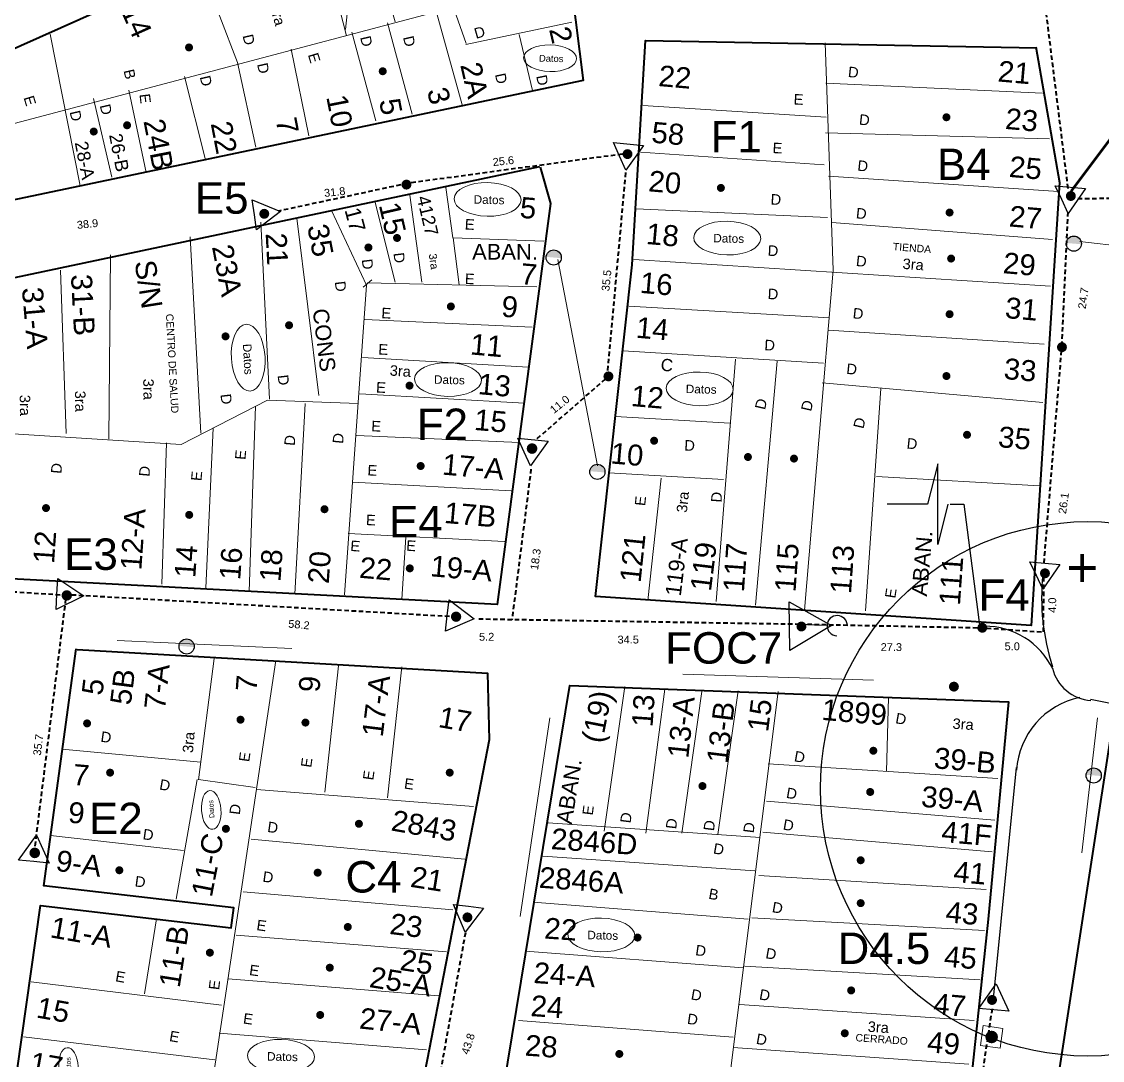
# Model space of a CAD drawing. Header units: millimetres. Extents: x -3867 to -351, y 1591 to 3666.
# Drawn here: x -718.8 to -598.5, y 1834.8 to 1950.4 of the extents above; entities that cross this region are included whole.
import ezdxf

# ---------------------------------------------------------------- set-up
doc = ezdxf.new("R2010")
doc.units = ezdxf.units.MM
doc.linetypes.add('TLSIGC_002', pattern=[0.8, 0.5, -0.3])
doc.linetypes.add('TLSIGC_004', pattern=[7, 4, -1, 1, -1])
for name, color, linetype, lineweight in [('CABLE EXISTENTE AEREO SECUNDARIO', 82, 'TLSIGC_002', 40), ('CANALIZACION P.V.C. ALIGERADA EXISTENTE', 132, 'Continuous', 30), ('CASETA TELEFONICA LADATEL', 82, 'Continuous', 15), ('CLASIFICACION TIPO COMERCIAL TERCERA', 5, 'Continuous', 9), ('CLASIFICACION TIPO RESIDENCIAL B', 156, 'Continuous', 9), ('CLASIFICACION TIPO RESIDENCIAL C', 156, 'Continuous', 9), ('CLASIFICACION TIPO RESIDENCIAL D', 5, 'Continuous', 9), ('CLASIFICACION TIPO RESIDENCIAL E', 156, 'Continuous', 9), ('CLIENTES EXISTENTES DE DATOS', 7, 'Continuous', 13), ('CLIENTES RESIDENCIALES E', 82, 'TLSIGC_004', 9), ('DETALLES DE EDIFICIOS', 160, 'Continuous', 5), ('GAZAS EXISTENTES', 92, 'Continuous', 50), ('LINEAS DE ENERGIA DE BAJA TENSION', 102, 'TLSIGC_014', 20), ('LOTIFICACION 2003', 252, 'Continuous', 15), ('MEDIDAS ENTRE POSTES', 82, 'Continuous', 5), ('NUMEROS OFICIALES', 3, 'Continuous', 5), ('PLANIMETRIA 2004', 10, 'Continuous', 40), ('PLANO DE DETALLES', 253, 'Continuous', 30), ('POSTE DE ENERGIA ELECTRICA', 82, 'Continuous', 30), ('POSTES EXISTENTES SECUNDARIOS', 82, 'Continuous', 30), ('RESERVAS EXISTENTES SECUNDARIAS', 82, 'Continuous', 30), ('RESERVAS PROYECTADAS SECUNDARIAS', 1, 'Continuous', 60), ('RETENIDAS CON ANCLA EXISTENTESSECUNDARIAS', 82, 'Continuous', 30), ('TERMINAL EXISTENTE EN POSTE', 82, 'Continuous', 30)]:
    doc.layers.add(name, color=color, linetype=linetype, lineweight=lineweight)
doc.styles.get("Standard").update_dxf_attribs({"font": 'arial.ttf'})
doc.linetypes.add('TLSIGC_014', pattern='A,8,["\\\\\\",Standard,S=1,R=0,X=-1,Y=-0.5],1', length=9)

# ---------------------------------------------------------------- blocks, each defined once
blk = doc.blocks.new('G$C68750D7C')
at = {"layer": 'CLIENTES EXISTENTES DE DATOS'}
blk.add_ellipse((4.88, 2.45), major_axis=(4.88, 0.02), ratio=0.5027, dxfattribs=at)
at = {"layer": 'CLIENTES EXISTENTES DE DATOS', "insert": (2.85, 3.02), "char_height": 1.231, "width": 5.0142, "attachment_point": 1}
blk.add_mtext('Datos', dxfattribs=at)

msp = doc.modelspace()

# ---------------------------------------------------------------- hatches: boundary and pattern name
at = {"layer": 'CASETA TELEFONICA LADATEL'}
h = msp.add_hatch(color=256, dxfattribs=at)
edge = h.paths.add_edge_path()
edge.add_arc((-610.86, 1837.45), 0.701, 0, 360)
at = {"layer": 'CLIENTES RESIDENCIALES E'}
h = msp.add_hatch(color=256, dxfattribs=at)
edge = h.paths.add_edge_path()
edge.add_arc((-700.15, 1947.55), 0.448, 0, 360)
h = msp.add_hatch(color=256, dxfattribs=at)
edge = h.paths.add_edge_path()
edge.add_arc((-678.6, 1944.9), 0.448, 0, 360)
h = msp.add_hatch(color=256, dxfattribs=at)
edge = h.paths.add_edge_path()
edge.add_arc((-707.04, 1938.89), 0.448, 0, 360)
h = msp.add_hatch(color=256, dxfattribs=at)
edge = h.paths.add_edge_path()
edge.add_arc((-615.89, 1939.78), 0.448, 0, 360)
h = msp.add_hatch(color=256, dxfattribs=at)
edge = h.paths.add_edge_path()
edge.add_arc((-710.75, 1938.19), 0.448, 0, 360)
h = msp.add_hatch(color=256, dxfattribs=at)
edge = h.paths.add_edge_path()
edge.add_arc((-640.98, 1931.92), 0.448, 0, 360)
h = msp.add_hatch(color=256, dxfattribs=at)
edge = h.paths.add_edge_path()
edge.add_arc((-615.54, 1929.18), 0.448, 0, 360)
h = msp.add_hatch(color=256, dxfattribs=at)
edge = h.paths.add_edge_path()
edge.add_arc((-677.01, 1926.35), 0.448, 0, 360)
h = msp.add_hatch(color=256, dxfattribs=at)
edge = h.paths.add_edge_path()
edge.add_arc((-680.19, 1925.29), 0.448, 0, 360)
h = msp.add_hatch(color=256, dxfattribs=at)
edge = h.paths.add_edge_path()
edge.add_arc((-615.37, 1924.06), 0.448, 0, 360)
h = msp.add_hatch(color=256, dxfattribs=at)
edge = h.paths.add_edge_path()
edge.add_arc((-671.02, 1918.73), 0.448, 0, 360)
h = msp.add_hatch(color=256, dxfattribs=at)
edge = h.paths.add_edge_path()
edge.add_arc((-615.54, 1917.87), 0.448, 0, 360)
h = msp.add_hatch(color=256, dxfattribs=at)
edge = h.paths.add_edge_path()
edge.add_arc((-689.02, 1916.64), 0.448, 0, 360)
h = msp.add_hatch(color=256, dxfattribs=at)
edge = h.paths.add_edge_path()
edge.add_arc((-696.09, 1915.4), 0.448, 0, 360)
h = msp.add_hatch(color=256, dxfattribs=at)
edge = h.paths.add_edge_path()
edge.add_arc((-615.89, 1910.99), 0.448, 0, 360)
h = msp.add_hatch(color=256, dxfattribs=at)
edge = h.paths.add_edge_path()
edge.add_arc((-675.62, 1909.92), 0.448, 0, 360)
h = msp.add_hatch(color=256, dxfattribs=at)
edge = h.paths.add_edge_path()
edge.add_arc((-613.6, 1904.45), 0.448, 0, 360)
h = msp.add_hatch(color=256, dxfattribs=at)
edge = h.paths.add_edge_path()
edge.add_arc((-648.41, 1903.79), 0.448, 0, 360)
h = msp.add_hatch(color=256, dxfattribs=at)
edge = h.paths.add_edge_path()
edge.add_arc((-637.97, 1901.98), 0.448, 0, 360)
h = msp.add_hatch(color=256, dxfattribs=at)
edge = h.paths.add_edge_path()
edge.add_arc((-632.85, 1901.8), 0.448, 0, 360)
h = msp.add_hatch(color=256, dxfattribs=at)
edge = h.paths.add_edge_path()
edge.add_arc((-674.38, 1900.98), 0.448, 0, 360)
h = msp.add_hatch(color=256, dxfattribs=at)
edge = h.paths.add_edge_path()
edge.add_arc((-716.06, 1896.3), 0.448, 0, 360)
h = msp.add_hatch(color=256, dxfattribs=at)
edge = h.paths.add_edge_path()
edge.add_arc((-685.08, 1896.17), 0.448, 0, 360)
h = msp.add_hatch(color=256, dxfattribs=at)
edge = h.paths.add_edge_path()
edge.add_arc((-700.13, 1895.54), 0.448, 0, 360)
h = msp.add_hatch(color=256, dxfattribs=at)
edge = h.paths.add_edge_path()
edge.add_arc((-675.59, 1889.59), 0.448, 0, 360)
h = msp.add_hatch(color=256, dxfattribs=at)
edge = h.paths.add_edge_path()
edge.add_arc((-711.49, 1872.34), 0.448, 0, 360)
h = msp.add_hatch(color=256, dxfattribs=at)
edge = h.paths.add_edge_path()
edge.add_arc((-694.42, 1872.75), 0.448, 0, 360)
h = msp.add_hatch(color=256, dxfattribs=at)
edge = h.paths.add_edge_path()
edge.add_arc((-687.2, 1872.43), 0.448, 0, 360)
h = msp.add_hatch(color=256, dxfattribs=at)
edge = h.paths.add_edge_path()
edge.add_arc((-624.02, 1869.3), 0.448, 0, 360)
h = msp.add_hatch(color=256, dxfattribs=at)
edge = h.paths.add_edge_path()
edge.add_arc((-708.93, 1866.86), 0.448, 0, 360)
h = msp.add_hatch(color=256, dxfattribs=at)
edge = h.paths.add_edge_path()
edge.add_arc((-671.15, 1866.86), 0.448, 0, 360)
h = msp.add_hatch(color=256, dxfattribs=at)
edge = h.paths.add_edge_path()
edge.add_arc((-643.03, 1865.37), 0.448, 0, 360)
h = msp.add_hatch(color=256, dxfattribs=at)
edge = h.paths.add_edge_path()
edge.add_arc((-624.37, 1864.71), 0.448, 0, 360)
h = msp.add_hatch(color=256, dxfattribs=at)
edge = h.paths.add_edge_path()
edge.add_arc((-681.25, 1861.17), 0.448, 0, 360)
h = msp.add_hatch(color=256, dxfattribs=at)
edge = h.paths.add_edge_path()
edge.add_arc((-696.05, 1860.61), 0.448, 0, 360)
h = msp.add_hatch(color=256, dxfattribs=at)
edge = h.paths.add_edge_path()
edge.add_arc((-707.9, 1856), 0.448, 0, 360)
h = msp.add_hatch(color=256, dxfattribs=at)
edge = h.paths.add_edge_path()
edge.add_arc((-625.43, 1857.11), 0.448, 0, 360)
h = msp.add_hatch(color=256, dxfattribs=at)
edge = h.paths.add_edge_path()
edge.add_arc((-685.84, 1855.73), 0.448, 0, 360)
h = msp.add_hatch(color=256, dxfattribs=at)
edge = h.paths.add_edge_path()
edge.add_arc((-625.43, 1852.34), 0.448, 0, 360)
h = msp.add_hatch(color=256, dxfattribs=at)
edge = h.paths.add_edge_path()
edge.add_arc((-682.49, 1849.69), 0.448, 0, 360)
h = msp.add_hatch(color=256, dxfattribs=at)
edge = h.paths.add_edge_path()
edge.add_arc((-650.25, 1848.51), 0.448, 0, 360)
h = msp.add_hatch(color=256, dxfattribs=at)
edge = h.paths.add_edge_path()
edge.add_arc((-697.83, 1846.83), 0.448, 0, 360)
h = msp.add_hatch(color=256, dxfattribs=at)
edge = h.paths.add_edge_path()
edge.add_arc((-684.49, 1845.16), 0.448, 0, 360)
h = msp.add_hatch(color=256, dxfattribs=at)
edge = h.paths.add_edge_path()
edge.add_arc((-626.49, 1842.63), 0.448, 0, 360)
h = msp.add_hatch(color=256, dxfattribs=at)
edge = h.paths.add_edge_path()
edge.add_arc((-685.56, 1839.9), 0.448, 0, 360)
h = msp.add_hatch(color=256, dxfattribs=at)
edge = h.paths.add_edge_path()
edge.add_arc((-627.2, 1837.86), 0.448, 0, 360)
h = msp.add_hatch(color=256, dxfattribs=at)
edge = h.paths.add_edge_path()
edge.add_arc((-652.28, 1835.56), 0.448, 0, 360)
at = {"layer": 'POSTE DE ENERGIA ELECTRICA'}
for points in [[(-602.56, 1925.79), (-602.55, 1925.9), (-602.51, 1926.01), (-602.48, 1926.09), (-602.42, 1926.19), (-602.33, 1926.3), (-602.27, 1926.37), (-602.18, 1926.43), (-602.09, 1926.48), (-601.99, 1926.52), (-601.91, 1926.54), (-601.81, 1926.56), (-601.7, 1926.56), (-601.63, 1926.55), (-601.52, 1926.54), (-601.41, 1926.5), (-601.28, 1926.44), (-601.2, 1926.37), (-601.11, 1926.3), (-601.04, 1926.21), (-601, 1926.14), (-600.96, 1926.07), (-600.91, 1925.95), (-600.89, 1925.83), (-600.88, 1925.73), (-600.88, 1925.65)], [(-660.42, 1924.25), (-660.41, 1924.36), (-660.37, 1924.46), (-660.34, 1924.55), (-660.28, 1924.64), (-660.19, 1924.75), (-660.13, 1924.82), (-660.04, 1924.88), (-659.94, 1924.93), (-659.85, 1924.97), (-659.77, 1925), (-659.67, 1925.01), (-659.56, 1925.02), (-659.49, 1925.01), (-659.38, 1924.99), (-659.27, 1924.96), (-659.14, 1924.89), (-659.06, 1924.83), (-658.97, 1924.75), (-658.9, 1924.66), (-658.86, 1924.59), (-658.82, 1924.52), (-658.77, 1924.4), (-658.75, 1924.28), (-658.74, 1924.18), (-658.74, 1924.1)], [(-655.56, 1900.4), (-655.54, 1900.51), (-655.51, 1900.62), (-655.47, 1900.7), (-655.42, 1900.79), (-655.33, 1900.9), (-655.26, 1900.97), (-655.18, 1901.03), (-655.08, 1901.08), (-654.98, 1901.12), (-654.9, 1901.15), (-654.8, 1901.16), (-654.69, 1901.17), (-654.63, 1901.16), (-654.52, 1901.14), (-654.4, 1901.11), (-654.28, 1901.04), (-654.19, 1900.98), (-654.11, 1900.9), (-654.04, 1900.81), (-653.99, 1900.75), (-653.95, 1900.67), (-653.91, 1900.55), (-653.89, 1900.44), (-653.88, 1900.34), (-653.88, 1900.26)], [(-701.26, 1880.97), (-701.24, 1881.08), (-701.21, 1881.18), (-701.17, 1881.27), (-701.12, 1881.36), (-701.03, 1881.47), (-700.96, 1881.54), (-700.88, 1881.6), (-700.78, 1881.65), (-700.68, 1881.69), (-700.6, 1881.72), (-700.5, 1881.73), (-700.39, 1881.74), (-700.33, 1881.73), (-700.22, 1881.71), (-700.1, 1881.68), (-699.98, 1881.61), (-699.89, 1881.55), (-699.81, 1881.47), (-699.74, 1881.38), (-699.69, 1881.31), (-699.65, 1881.24), (-699.61, 1881.12), (-699.59, 1881), (-699.58, 1880.9), (-699.58, 1880.82)], [(-600.35, 1866.62), (-600.34, 1866.73), (-600.3, 1866.84), (-600.27, 1866.92), (-600.22, 1867.01), (-600.13, 1867.13), (-600.06, 1867.19), (-599.97, 1867.26), (-599.88, 1867.31), (-599.78, 1867.34), (-599.7, 1867.37), (-599.6, 1867.39), (-599.49, 1867.39), (-599.42, 1867.38), (-599.31, 1867.37), (-599.2, 1867.33), (-599.08, 1867.27), (-598.99, 1867.2), (-598.91, 1867.13), (-598.83, 1867.04), (-598.79, 1866.97), (-598.75, 1866.9), (-598.71, 1866.78), (-598.68, 1866.66), (-598.67, 1866.56), (-598.67, 1866.48)]]:
    msp.add_hatch(color=256, dxfattribs=at).paths.add_polyline_path(points)
at = {"layer": 'POSTES EXISTENTES SECUNDARIOS'}
h = msp.add_hatch(color=256, dxfattribs=at)
edge = h.paths.add_edge_path()
edge.add_arc((-651.37, 1935.68), 0.556, 0, 360)
h = msp.add_hatch(color=256, dxfattribs=at)
edge = h.paths.add_edge_path()
edge.add_arc((-675.96, 1932.29), 0.556, 0, 360)
h = msp.add_hatch(color=256, dxfattribs=at)
edge = h.paths.add_edge_path()
edge.add_arc((-602.05, 1931.02), 0.556, 0, 360)
h = msp.add_hatch(color=256, dxfattribs=at)
edge = h.paths.add_edge_path()
edge.add_arc((-691.78, 1929.04), 0.556, 0, 360)
h = msp.add_hatch(color=256, dxfattribs=at)
edge = h.paths.add_edge_path()
edge.add_arc((-603.04, 1914.2), 0.556, 0, 360)
h = msp.add_hatch(color=256, dxfattribs=at)
edge = h.paths.add_edge_path()
edge.add_arc((-653.49, 1910.95), 0.556, 0, 360)
h = msp.add_hatch(color=256, dxfattribs=at)
edge = h.paths.add_edge_path()
edge.add_arc((-661.99, 1902.92), 0.594, 0, 360)
h = msp.add_hatch(color=256, dxfattribs=at)
edge = h.paths.add_edge_path()
edge.add_arc((-604.93, 1889.04), 0.556, 0, 360)
h = msp.add_hatch(color=256, dxfattribs=at)
edge = h.paths.add_edge_path()
edge.add_arc((-713.75, 1886.58), 0.582, 0, 360)
h = msp.add_hatch(color=256, dxfattribs=at)
edge = h.paths.add_edge_path()
edge.add_arc((-670.44, 1884.21), 0.576, 0, 360)
h = msp.add_hatch(color=256, dxfattribs=at)
edge = h.paths.add_edge_path()
edge.add_arc((-632.02, 1883.12), 0.556, 0, 360)
h = msp.add_hatch(color=256, dxfattribs=at)
edge = h.paths.add_edge_path()
edge.add_arc((-611.9, 1882.98), 0.556, 0, 360)
h = msp.add_hatch(color=256, dxfattribs=at)
edge = h.paths.add_edge_path()
edge.add_arc((-615.06, 1876.43), 0.556, 0, 360)
h = msp.add_hatch(color=256, dxfattribs=at)
edge = h.paths.add_edge_path()
edge.add_arc((-717.31, 1857.93), 0.594, 0, 360)
h = msp.add_hatch(color=256, dxfattribs=at)
edge = h.paths.add_edge_path()
edge.add_arc((-669.18, 1850.76), 0.556, 0, 360)
h = msp.add_hatch(color=256, dxfattribs=at)
edge = h.paths.add_edge_path()
edge.add_arc((-610.82, 1841.57), 0.556, 0, 360)

# ---------------------------------------------------------------- linework, layer by layer
at = {"layer": 'CABLE EXISTENTE AEREO SECUNDARIO'}
for p, q in [((-601.28, 1930.73), (-588.88, 1930.89)), ((-662.11, 1900.64), (-664.23, 1883.82)), ((-713.7, 1886.57), (-768.52, 1890.03)), ((-717.36, 1857.9), (-713.78, 1886.71)), ((-670.39, 1884.18), (-713.93, 1886.66))]:
    msp.add_line(p, q, dxfattribs=at)
for points in [[(-602.35, 1931.87), (-605.88, 1960.27), (-609.13, 1988.53), (-612.51, 2011.56), (-617.74, 2031.63)], [(-651.94, 1935.68), (-675.82, 1932.43), (-690.23, 1929.33)], [(-661.41, 1904.03), (-653.64, 1910.82), (-651.51, 1933.99)], [(-605.03, 1890.19), (-603.04, 1914.34), (-602.35, 1929.33)], [(-611.41, 1882.94), (-605.1, 1882.51), (-605.05, 1888.7)], [(-667.92, 1883.97), (-632.16, 1883.39), (-612.09, 1882.98)], [(-677.09, 1807.65), (-675.54, 1814.73), (-669.32, 1849.35)], [(-610.82, 1840.58), (-617.74, 1795.08), (-623.68, 1762.58)]]:
    msp.add_lwpolyline(points, dxfattribs=at)
at = {"layer": 'CANALIZACION P.V.C. ALIGERADA EXISTENTE'}
for p, q in [((-587.43, 1872.49), (-599.86, 1874.99)), ((-608.13, 1867.44), (-610.68, 1841.72))]:
    msp.add_line(p, q, dxfattribs=at)
for centre, radius, start, end in [((-580.55, 1886.29), 24.75, 174, 198), ((-611.67, 1874.7), 8.46, 26, 90), ((-599.48, 1879.63), 4.76, 194, 266), ((-599.2, 1866.5), 8.93, 102, 176)]:
    msp.add_arc(centre, radius, start, end, dxfattribs=at)
at = {"layer": 'CASETA TELEFONICA LADATEL'}
msp.add_lwpolyline([(-609.91, 1836.19), (-609.6, 1838.39), (-611.79, 1838.71), (-612.11, 1836.51), (-609.91, 1836.19)], dxfattribs=at)
at = {"layer": 'LINEAS DE ENERGIA DE BAJA TENSION'}
for p, q in [((-601.06, 1925.95), (-581.18, 1923.73)), ((-654.71, 1900.99), (-659.13, 1923.95)), ((-708.15, 1881.57), (-688.72, 1880.68)), ((-645.22, 1877.81), (-624.02, 1877.15)), ((-663.32, 1850.87), (-660.02, 1872.95)), ((-599.07, 1872.95), (-600.83, 1857.93))]:
    msp.add_line(p, q, dxfattribs=at)
at = {"layer": 'LOTIFICACION 2003'}
for p, q in [((-675.74, 1966.07), (-669.31, 1948)), ((-681.16, 1964.02), (-682.74, 1949.54)), ((-680.98, 1964.38), (-677.23, 1950.39)), ((-685.93, 1961.83), (-682.63, 1948.84)), ((-675.31, 1940.13), (-678.08, 1950.29)), ((-657.56, 1950.38), (-669.34, 1947.89)), ((-712.27, 1932.15), (-715.58, 1949.03)), ((-682.04, 1949.24), (-679.36, 1939.37)), ((-686.81, 1937.72), (-688.78, 1947.35)), ((-700.66, 1944.31), (-698.3, 1935.03)), ((-605.21, 1942.46), (-629.3, 1943.58)), ((-710.76, 1941.85), (-708.73, 1933.13)), ((-704.91, 1933.64), (-706.85, 1942.79)), ((-629.26, 1939.8), (-649.65, 1941.09)), ((-629.33, 1938.04), (-604.42, 1937.37)), ((-649.91, 1935.89), (-629.48, 1934.49)), ((-603.41, 1931.52), (-629, 1933.24)), ((-675.58, 1931.1), (-674.26, 1921.42)), ((-679.49, 1930.46), (-677.23, 1921.42)), ((-688.15, 1928.57), (-685.71, 1908.84)), ((-629.13, 1928.62), (-650.42, 1929.58)), ((-691.21, 1908.42), (-692.17, 1928.11)), ((-628.63, 1928.07), (-604.09, 1926.18)), ((-700.02, 1926.49), (-698.84, 1904.63)), ((-709.07, 1903.96), (-708.89, 1924.46)), ((-604.32, 1920.97), (-650.65, 1923.95)), ((-714.43, 1922.77), (-713.83, 1904.6)), ((-679.8, 1921.68), (-680.76, 1920.86)), ((-680.32, 1921.35), (-661.44, 1920.93)), ((-651.21, 1918.78), (-628.91, 1917.48)), ((-661.98, 1916.41), (-680.61, 1917.27)), ((-629.01, 1916.09), (-605.02, 1914.54)), ((-680.85, 1913.06), (-662.42, 1911.97)), ((-651.86, 1913.81), (-629.55, 1912.42)), ((-641.52, 1885.9), (-639.35, 1912.85)), ((-634.71, 1912.64), (-637.13, 1885.49)), ((-605.15, 1908.05), (-629.7, 1910.25)), ((-623.19, 1909.6), (-624.91, 1884.87)), ((-681.13, 1908.99), (-662.83, 1907.97)), ((-693.47, 1887.03), (-692.75, 1907.64)), ((-688.37, 1886.71), (-687.24, 1907.94)), ((-639.97, 1905.76), (-652.69, 1906.49)), ((-698.27, 1887.43), (-697.45, 1905.18)), ((-702.64, 1903.56), (-703.17, 1887.82)), ((-663.37, 1903.61), (-681.52, 1904.38)), ((-640.71, 1899.47), (-653.43, 1900.2)), ((-623.67, 1899.81), (-605.53, 1898.77)), ((-681.94, 1899.17), (-664.3, 1898.22)), ((-647.63, 1899.63), (-649.12, 1886)), ((-665.04, 1892.56), (-682.44, 1893.46)), ((-699.09, 1866.06), (-697.34, 1879.57)), ((-690.51, 1879.32), (-697.57, 1832.13)), ((-683.52, 1878.75), (-685.06, 1864.69)), ((-678.08, 1864.04), (-676.47, 1878.65)), ((-653.98, 1860.34), (-651.65, 1876.43)), ((-647.23, 1876.16), (-649.32, 1860.12)), ((-645.32, 1860.12), (-643.1, 1875.89)), ((-634.6, 1875.89), (-641.94, 1817.48)), ((-639.05, 1875.95), (-641.32, 1859.97)), ((-698.84, 1868.01), (-714.27, 1869.49)), ((-610.18, 1866.21), (-635.73, 1867.85)), ((-699.23, 1866.09), (-701.59, 1852.78)), ((-692.8, 1865.21), (-699.09, 1866.09)), ((-692.66, 1864.97), (-668.5, 1863.09)), ((-635.92, 1863.69), (-610.51, 1861.57)), ((-636.61, 1859.66), (-660.21, 1861.27)), ((-610.8, 1858.04), (-636.33, 1860.24)), ((-700.75, 1858.19), (-715.55, 1859.85)), ((-669.45, 1857.23), (-693.23, 1859.46)), ((-637.2, 1855.95), (-660.8, 1857.57)), ((-636.76, 1855.43), (-611.47, 1853.87)), ((-694.12, 1853.6), (-670.79, 1851.59)), ((-637.96, 1850.56), (-661.87, 1852.44)), ((-703.76, 1850.6), (-705.12, 1842.24)), ((-611.67, 1849.3), (-637.54, 1850.72)), ((-671.5, 1846.92), (-694.89, 1848.76)), ((-638.5, 1845.16), (-662.71, 1846.98)), ((-638.34, 1845.31), (-612.15, 1843.82)), ((-717.71, 1843.59), (-696.54, 1840.98)), ((-695.78, 1843.91), (-672.37, 1842.01)), ((-612.8, 1839.28), (-638.93, 1841.05)), ((-639.63, 1837.41), (-663.49, 1839.28)), ((-697.28, 1834.9), (-718.55, 1837.46)), ((-673.72, 1836.01), (-696.81, 1837.88)), ((-639.63, 1836.26), (-613.41, 1834.41))]:
    msp.add_line(p, q, dxfattribs=at)
for points in [[(-658.05, 1955.41), (-721.47, 1938.6), (-722.17, 1938.8)], [(-692.71, 1936.46), (-694.75, 1945.87), (-698.67, 1956.14)], [(-672.65, 1951.57), (-669.77, 1941.15)], [(-663.43, 1948.98), (-661.95, 1942.77)], [(-631.68, 1884.92), (-628.49, 1922.75), (-629.4, 1948.05)], [(-670.81, 1926.36), (-671.59, 1931.98), (-671.56, 1931.98)], [(-682.86, 1886.63), (-680.4, 1921.1), (-684.29, 1929.42)], [(-660.69, 1925.99), (-670.76, 1926.36), (-670.09, 1921.14)], [(-681.32, 1907.94), (-691.43, 1908.29), (-701.04, 1903.38), (-720.31, 1904.6), (-720.56, 1898.74), (-739.01, 1898.87), (-739.33, 1889.51)], [(-676.47, 1886.15), (-676.04, 1893.06)], [(-622.55, 1866.99), (-622.32, 1875.22)]]:
    msp.add_lwpolyline(points, dxfattribs=at)
at = {"layer": 'PLANIMETRIA 2004'}
for points in [[(-659.67, 1970.6), (-656.31, 1943.86), (-733.59, 1927.65), (-728.05, 1941.5), (-723.04, 1945.92), (-695.34, 1958.29), (-668.64, 1969.74), (-659.77, 1970.69)], [(-605.96, 1947.62), (-603.33, 1932.54), (-606.46, 1883.25), (-654.92, 1886.46), (-650.86, 1923.35), (-649.36, 1948.34), (-605.82, 1947.49)], [(-661.08, 1934.22), (-659.92, 1930.17), (-665.88, 1885.57), (-748.76, 1889.96), (-738.52, 1917.95), (-661.12, 1934.3)], [(-712.58, 1880.55), (-666.93, 1877.91), (-666.77, 1870.5), (-678.52, 1809.83), (-716.13, 1815.84), (-721.4, 1819.05), (-716.66, 1852.06), (-695.46, 1849.58), (-695.16, 1851.82), (-716.31, 1854.27), (-712.7, 1880.63)], [(-619.69, 1792.82), (-670.91, 1806.25), (-668.77, 1819.73), (-667.18, 1819.55), (-657.79, 1876.56), (-608.97, 1874.73), (-611.25, 1850.57), (-613.36, 1830.68), (-619.35, 1792.82)], [(-587.82, 1784.03), (-610.05, 1789.97), (-597.35, 1872.54), (-568.37, 1868.01), (-558.42, 1866.14)]]:
    msp.add_lwpolyline(points, dxfattribs=at)
at = {"layer": 'PLANO DE DETALLES'}
msp.add_circle((-600.18, 1865.06), 29.73, dxfattribs=at)
at = {"layer": 'POSTE DE ENERGIA ELECTRICA'}
for centre in [(-601.72, 1925.72), (-659.58, 1924.17), (-654.72, 1900.33), (-700.42, 1880.9), (-599.51, 1866.55)]:
    msp.add_circle(centre, 0.843, dxfattribs=at)
at = {"layer": 'RESERVAS EXISTENTES SECUNDARIAS'}
for points in [[(-615.73, 1896.73), (-616.83, 1892.26), (-616.83, 1901.22), (-617.98, 1896.75), (-622.48, 1896.75)], [(-615.47, 1896.73), (-613.95, 1896.73), (-612.17, 1883)]]:
    msp.add_lwpolyline(points, dxfattribs=at)
at = {"layer": 'RESERVAS PROYECTADAS SECUNDARIAS'}
msp.add_lwpolyline([(-586.74, 1946.82), (-590.56, 1946.82), (-602, 1931.57)], dxfattribs=at)
at = {"layer": 'RETENIDAS CON ANCLA EXISTENTESSECUNDARIAS'}
msp.add_line((-629.17, 1883.24), (-631.97, 1883.33), dxfattribs=at)
msp.add_arc((-628.04, 1883.21), 1.13, 0, 267, dxfattribs=at)
at = {"layer": 'TERMINAL EXISTENTE EN POSTE'}
for points in [[(-652.93, 1936.98), (-649.59, 1936.63), (-651.56, 1933.9), (-652.25, 1935.45), (-652.93, 1936.98)], [(-603.79, 1932.14), (-600.43, 1931.87), (-602.34, 1929.09), (-603.07, 1930.62), (-603.79, 1932.14)], [(-693.11, 1930.58), (-689.99, 1929.31), (-692.64, 1927.24), (-692.88, 1928.91), (-693.11, 1930.58)], [(-663.58, 1904.06), (-660.2, 1903.76), (-662.15, 1900.98), (-662.87, 1902.52), (-663.58, 1904.06)], [(-606.61, 1890.3), (-603.26, 1890.03), (-605.16, 1887.26), (-605.89, 1888.78), (-606.61, 1890.3)], [(-714.73, 1888.45), (-711.87, 1886.55), (-714.94, 1885.01), (-714.84, 1886.73), (-714.73, 1888.45)], [(-671.2, 1886.07), (-668.43, 1883.97), (-671.63, 1882.61), (-671.42, 1884.34), (-671.2, 1886.07)], [(-633.4, 1885.87), (-628.69, 1883.25), (-633.3, 1880.46), (-633.36, 1883.17), (-633.4, 1885.87)], [(-719.12, 1857.14), (-717.12, 1859.91), (-715.72, 1856.8), (-717.42, 1856.97), (-719.12, 1857.14)], [(-667.39, 1851.78), (-669.42, 1849.1), (-670.73, 1852.19), (-669.06, 1851.99), (-667.39, 1851.78)], [(-612.3, 1840.62), (-610.37, 1843.38), (-608.94, 1840.33), (-610.63, 1840.47), (-612.3, 1840.62)]]:
    msp.add_lwpolyline(points, dxfattribs=at)

# ---------------------------------------------------------------- block references
at = {"layer": 'CLIENTES EXISTENTES DE DATOS', "lineweight": 40, "ltscale": 8}
for p, xscale, yscale, zscale, rotation in [((-662.97, 1944.94), 0.604041920647208, 0.604041920647208, 0.604041920647208, 358.6081420041148), ((-670.71, 1928.86), 0.7639564443638056, 0.7639564443638056, 0.7639564443638056, 358.6081420041148), ((-644.05, 1924.56), 0.7639564443638056, 0.7639564443638056, 0.7639564443638056, 358.6081420041148), ((-675.12, 1908.82), 0.7639564443638056, 0.7639564443638056, 0.7639564443638056, 358.6081420041148), ((-647.11, 1907.78), 0.7639564443638056, 0.7639564443638056, 0.7639564443638056, 358.6081420041148), ((-696.44, 1860.63), 0.4430519435340305, 0.4430519435340305, 0.4430519435340305, 94.1095480244883), ((-658.06, 1847.02), 0.7639564443638056, 0.7639564443638056, 0.7639564443638056, 358.6081420041148), ((-693.69, 1833.52), 0.7639564443638056, 0.7639564443638056, 0.7639564443638056, 358.6081420041148), ((-712.31, 1832.02), 0.4430519435340305, 0.4430519435340305, 0.4430519435340305, 94.1095480244883)]:
    msp.add_blockref('G$C68750D7C', p, dxfattribs=dict(at, xscale=xscale, yscale=yscale, zscale=zscale, rotation=rotation))
at = {"layer": 'GAZAS EXISTENTES', "lineweight": 40, "ltscale": 8, "xscale": 0.7639564443638057, "yscale": 0.7639564443638057, "zscale": 0.7639564443638057, "rotation": 273.1221304621167}
msp.add_blockref('G$C68750D7C', (-695.64, 1916.65), dxfattribs=at)

# ---------------------------------------------------------------- texts
at = {"layer": 'CABLE EXISTENTE AEREO SECUNDARIO'}
msp.add_text('+', height=4.37, dxfattribs=at).set_placement((-602.57, 1887.51))
at = {"layer": 'CLASIFICACION TIPO COMERCIAL TERCERA'}
for height, rotation, p in [(1.165, 286, (-691.18, 1952.12)), (0.874, 278, (-673.48, 1924.55)), (1.165, 355.6133, (-620.8, 1922.92)), (1.165, 355.9666, (-677.85, 1911.05)), (1.165, 271, (-705.25, 1910.68)), (1.165, 271, (-712.84, 1909.35)), (1.165, 271, (-718.99, 1908.89)), (1.165, 84, (-644.77, 1895.74)), (1.165, 356.311, (-615.24, 1871.75)), (1.165, 85, (-699.72, 1869.01)), (1.165, 355.9666, (-624.68, 1838.04))]:
    msp.add_text('3ra', height=height, rotation=rotation, dxfattribs=at).set_placement(p)
at = {"layer": 'CLASIFICACION TIPO RESIDENCIAL B'}
for rotation, p in [(283, (-707.44, 1944.97)), (350, (-642.42, 1852.84))]:
    msp.add_text('B', height=1.17, rotation=rotation, dxfattribs=at).set_placement(p)
at = {"layer": 'CLASIFICACION TIPO RESIDENCIAL C'}
msp.add_text('C', height=1.36, rotation=354.5571, dxfattribs=at).set_placement((-647.73, 1911.6))
at = {"layer": 'CLASIFICACION TIPO RESIDENCIAL D'}
for rotation, p in [(283, (-694.2, 1948.86)), (16, (-668.23, 1948.5)), (283, (-681.12, 1948.68)), (283, (-676.35, 1948.68)), (283, (-692.59, 1945.68)), (354, (-626.89, 1944.27)), (283, (-698.96, 1944.27)), (282, (-666.12, 1944.55)), (282, (-661.54, 1944.36)), (283, (-710.09, 1941.09)), (283, (-713.44, 1940.38)), (354, (-625.66, 1938.97)), (354, (-625.84, 1933.85)), (357, (-635.48, 1930.08)), (354, (-626, 1928.55)), (357, (-635.8, 1924.38)), (277, (-680.94, 1923.95)), (277, (-677.41, 1924.66)), (354, (-626, 1923.24)), (277, (-683.94, 1921.48)), (357, (-635.8, 1919.56)), (354, (-626.36, 1917.42)), (357, (-636.17, 1913.87)), (354, (-627.07, 1911.24)), (277, (-690.3, 1911.06)), (277, (-696.66, 1908.94)), (77, (-636.08, 1907.17)), (77, (-630.95, 1906.99)), (77, (-625.13, 1905.06)), (85, (-683.02, 1903.42)), (85, (-688.4, 1903.19)), (357, (-645.08, 1902.71)), (354, (-620.36, 1902.94)), (85, (-714.36, 1900.08)), (85, (-704.56, 1899.76)), (86, (-640.92, 1896.89)), (350, (-621.63, 1872.37)), (352, (-710.04, 1870.31)), (350, (-632.9, 1868.14)), (350, (-703.51, 1865)), (350, (-633.78, 1864.07)), (83, (-694.51, 1862.13)), (83, (-651.03, 1861.19)), (352, (-691.49, 1860.27)), (83, (-645.96, 1860.53)), (83, (-641.76, 1860.32)), (83, (-637.34, 1860.09)), (350, (-634.14, 1860.54)), (352, (-705.35, 1859.46)), (350, (-641.9, 1857.88)), (352, (-706.24, 1854.22)), (352, (-692.02, 1854.74)), (350, (-635.36, 1851.35)), (352, (-643.88, 1846.56)), (350, (-636.08, 1846.23)), (350, (-644.38, 1841.64)), (350, (-636.78, 1841.64)), (352, (-644.79, 1838.92)), (350, (-637.13, 1836.7))]:
    msp.add_text('D', height=1.17, rotation=rotation, dxfattribs=at).set_placement(p)
at = {"layer": 'CLASIFICACION TIPO RESIDENCIAL E'}
for rotation, p in [(287, (-686.94, 1946.74)), (287, (-718.57, 1941.97)), (277, (-705.67, 1942.33)), (357, (-632.92, 1941.21)), (357, (-635.26, 1935.8)), (357, (-669.5, 1927.3)), (357, (-669.49, 1921.24)), (357, (-678.78, 1917.43)), (357, (-679.12, 1913.39)), (357, (-679.37, 1909.16)), (357, (-679.9, 1904.85)), (85, (-693.88, 1901.63)), (357, (-680.33, 1899.94)), (85, (-698.77, 1899.27)), (84, (-649.41, 1896.49)), (357, (-680.49, 1894.41)), (356, (-682.24, 1891.53)), (356, (-676.02, 1891.56)), (81, (-621.59, 1886.2)), (82, (-693.46, 1868)), (82, (-686.56, 1867.37)), (82, (-679.66, 1865.96)), (352, (-676.28, 1865.1)), (83, (-655.24, 1862.07)), (352, (-692.7, 1849.35)), (350, (-708.41, 1843.66)), (352, (-693.51, 1844.35)), (83, (-696.81, 1842.63)), (352, (-694.19, 1838.96)), (350, (-702.41, 1837.01))]:
    msp.add_text('E', height=1.17, rotation=rotation, dxfattribs=at).set_placement(p)
at = {"layer": 'DETALLES DE EDIFICIOS'}
for s, height, rotation, p in [('TIENDA', 0.834, 355.6133, (-621.88, 1924.99)), ('CENTRO DE SALUD', 0.8345, 273.1115, (-702.73, 1917.89)), ('CERRADO', 0.834, 355.9666, (-626.03, 1836.98))]:
    msp.add_text(s, height=height, rotation=rotation, dxfattribs=at).set_placement(p)
at = {"layer": 'MEDIDAS ENTRE POSTES'}
for s, rotation, p in [('25.6', 6, (-666.32, 1934.35)), ('31.8', 6, (-685.08, 1930.91)), ('38.9', 6, (-712.58, 1927.35)), ('35.5', 84, (-653.4, 1920.39)), ('24.7', 82, (-600.4, 1918.41)), ('11.0', 39, (-659.56, 1906.75)), ('26.1', 82, (-602.59, 1895.6)), ('18.3', 82, (-661.33, 1889.36)), ('4.0', 89.4645, (-603.69, 1884.64)), ('58.2', 355, (-689.14, 1883)), ('35.7', 83, (-716.64, 1868.72)), ('43.8', 72, (-669.06, 1835.43))]:
    msp.add_text(s, height=0.874, rotation=rotation, dxfattribs=at).set_placement(p)
for s, p in [('5.2', (-667.89, 1881.54)), ('34.5', (-652.48, 1881.23)), ('27.3', (-623.21, 1880.39)), ('5.0', (-609.42, 1880.48))]:
    msp.add_text(s, height=0.874, dxfattribs=at).set_placement(p)
at = {"layer": 'NUMEROS OFICIALES'}
for s, height, rotation, p in [('14', 2.331, 294, (-707.78, 1951.66)), ('2', 2.33, 283, (-660.11, 1949.57)), ('2A', 2.331, 283, (-669.99, 1945.6)), ('22', 2.331, 355, (-647.99, 1943.26)), ('21', 2.331, 355, (-610.24, 1943.77)), ('3', 2.33, 285, (-673.71, 1942.75)), ('10', 2.331, 281, (-684.89, 1942.05)), ('5', 2.33, 281, (-679.01, 1941.64)), ('23', 2.331, 355, (-609.42, 1938.49)), ('24B', 2.331, 281, (-705.23, 1939.37)), ('7', 2.33, 281, (-690.53, 1939.52)), ('22', 2.331, 281, (-697.75, 1939.09)), ('58', 2.331, 355, (-648.77, 1936.97)), ('28-A', 1.457, 281, (-712.87, 1936.96)), ('26-B', 1.457, 281, (-709.05, 1937.82)), ('25', 2.331, 355, (-608.99, 1933.15)), ('20', 2.331, 355, (-649.11, 1931.55)), ('4127', 1.457, 283, (-674.82, 1930.87)), ('15', 2.331, 283, (-679.05, 1930.03)), ('5', 2.33, 355, (-663.42, 1928.61)), ('27', 2.331, 355, (-608.99, 1927.64)), ('17', 1.748, 285, (-682.86, 1929.47)), ('35', 2.331, 281, (-687.01, 1927.65)), ('18', 2.331, 355, (-649.37, 1925.69)), ('21', 2.331, 273, (-691.63, 1926.86)), ('23A', 2.331, 281, (-697.61, 1925.38)), ('S/N', 2.331, 279, (-706.22, 1923.69)), ('29', 2.331, 355, (-609.67, 1922.44)), ('7', 2.33, 355, (-663.35, 1921.23)), ('16', 2.331, 355, (-650.06, 1920.25)), ('31-B', 2.331, 273, (-713.29, 1922.27)), ('31-A', 2.331, 275, (-718.75, 1920.78)), ('9', 2.33, 355, (-665.47, 1917.61)), ('31', 2.331, 355, (-609.44, 1917.45)), ('14', 2.331, 355, (-650.5, 1915.26)), ('11', 2.331, 355, (-668.94, 1913.4)), ('33', 2.331, 355, (-609.58, 1910.67)), ('13', 2.331, 355, (-668.06, 1908.98)), ('12', 2.331, 355, (-651.05, 1907.66)), ('15', 2.331, 355, (-668.5, 1905)), ('35', 2.331, 355, (-610.21, 1903.09)), ('10', 2.331, 355, (-653.32, 1901.27)), ('17-A', 2.331, 355, (-672.06, 1900.03)), ('12-A', 2.331, 86, (-705.46, 1889.32)), ('17B', 2.331, 355, (-671.84, 1894.65)), ('12', 2.331, 86, (-715.17, 1890.06)), ('121', 2.331, 84, (-649.92, 1887.92)), ('119-A', 1.748, 83, (-645.45, 1886.42)), ('14', 2.331, 86, (-699.46, 1888.47)), ('16', 2.331, 86, (-694.46, 1888.24)), ('18', 2.331, 86, (-689.98, 1888.04)), ('20', 2.331, 86, (-684.61, 1887.82)), ('119', 2.331, 83, (-642.09, 1886.96)), ('117', 2.331, 86, (-638.42, 1886.9)), ('115', 2.331, 86, (-632.68, 1886.9)), ('113', 2.331, 86, (-626.51, 1886.69)), ('22', 2.331, 355, (-681.27, 1888.55)), ('19-A', 2.331, 355, (-673.37, 1888.72)), ('111', 2.331, 86, (-614.39, 1885.41)), ('5B', 2.331, 82.711, (-706.64, 1874.29)), ('7-A', 2.331, 84, (-702.83, 1873.8)), ('5', 2.33, 82.711, (-709.8, 1875.38)), ('7', 2.33, 86, (-692.64, 1875.83)), ('9', 2.33, 86, (-685.64, 1875.74)), ('17-A', 2.331, 83, (-678.61, 1870.74)), ('(19)', 2.331, 79, (-654.18, 1870.04)), ('13', 2.331, 86, (-648.59, 1871.88)), ('13-A', 2.331, 84, (-644.61, 1868.39)), ('13-B', 2.331, 83, (-640.26, 1867.8)), ('15', 2.331, 83, (-635.73, 1871.31)), ('1899', 2.331, 355, (-629.84, 1872.74)), ('17', 2.331, 350, (-672.52, 1871.95)), ('39-B', 2.331, 355, (-617.35, 1867.36)), ('7', 2.33, 355, (-713.16, 1865.51)), ('39-A', 2.331, 355, (-618.77, 1863.07)), ('9', 2.33, 355, (-713.67, 1861.31)), ('2843', 2.331, 350, (-677.77, 1860.44)), ('41F', 2.331, 355, (-616.52, 1859.16)), ('11-C', 2.331, 79, (-697.62, 1852.91)), ('2846D', 2.331, 356, (-659.93, 1858.36)), ('9-A', 2.331, 352, (-715.07, 1855.96)), ('21', 2.331, 351, (-675.62, 1854.17)), ('2846A', 2.331, 356, (-661.27, 1854.06)), ('41', 2.331, 355, (-615.18, 1854.71)), ('43', 2.331, 355, (-616.05, 1850.22)), ('11-A', 2.331, 350, (-715.7, 1848.55)), ('23', 2.331, 353, (-677.92, 1848.92)), ('22', 2.331, 356, (-660.68, 1848.41)), ('11-B', 2.331, 81, (-701.2, 1842.84)), ('25', 2.331, 351, (-676.78, 1844.92)), ('45', 2.331, 355, (-616.23, 1845.29)), ('24-A', 2.331, 356, (-661.88, 1843.46)), ('25-A', 2.331, 351, (-680.19, 1843.01)), ('24', 2.331, 356, (-662.2, 1839.78)), ('47', 2.331, 355, (-617.42, 1840.01)), ('15', 2.331, 350, (-717.24, 1839.63)), ('27-A', 2.331, 354, (-681.28, 1838.4)), ('28', 2.331, 356, (-662.84, 1835.38)), ('49', 2.331, 355, (-618.1, 1835.76)), ('17', 2.331, 350, (-718, 1833.51))]:
    msp.add_text(s, height=height, rotation=rotation, dxfattribs=at).set_placement(p)
at = {"layer": 'PLANO DE DETALLES'}
msp.add_text('ABAN.', height=1.748, dxfattribs=at).set_placement((-668.66, 1923.94))
for s, rotation, p in [('CONS', 277, (-686.4, 1918.39)), ('ABAN.', 85, (-618.06, 1886.42)), ('ABAN.', 81, (-657.58, 1861.03))]:
    msp.add_text(s, height=1.748, rotation=rotation, dxfattribs=at).set_placement(p)
at = {"layer": 'TERMINAL EXISTENTE EN POSTE'}
for s, p in [('F1', (-642.13, 1935.87)), ('B4', (-616.95, 1932.79)), ('E5', (-699.5, 1929.05)), ('F2', (-674.81, 1903.87)), ('E4', (-677.9, 1893.04)), ('E3', (-714.04, 1889.42)), ('F4', (-612.32, 1884.87)), ('FOC7', (-647.18, 1878.99)), ('E2', (-711.28, 1860.02)), ('C4', (-682.75, 1853.52)), ('D4.5', (-628, 1845.57))]:
    msp.add_text(s, height=3.496, dxfattribs=at).set_placement(p)

doc.saveas('drawing.dxf')
